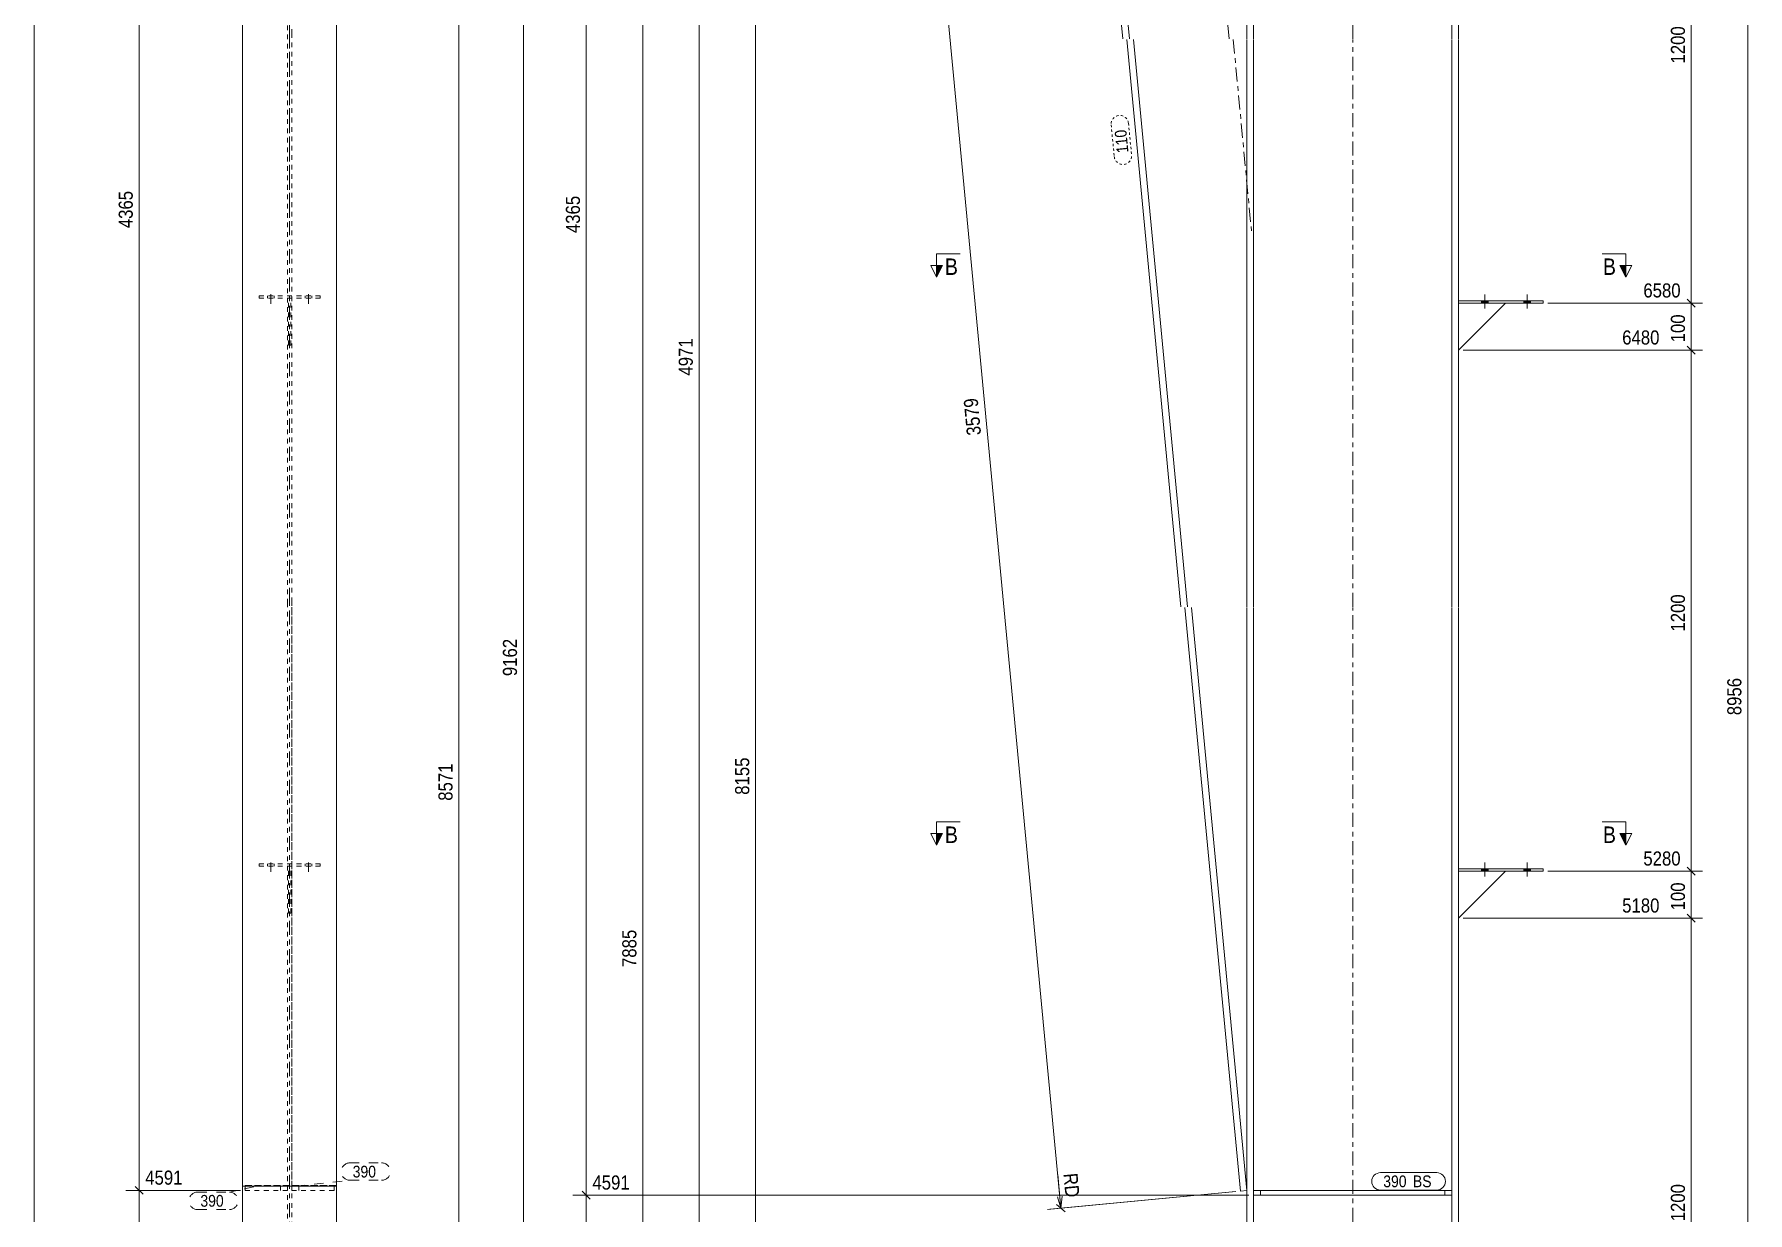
# Model space of a CAD drawing. Header units: millimetres. Extents: x 2 to 579, y 1 to 825.
# Drawn here: x 5 to 369.4, y 275.8 to 526.4 of the extents above; entities that cross this region are included whole.
import ezdxf

# ---------------------------------------------------------------- set-up
doc = ezdxf.new("R2010")
doc.units = ezdxf.units.MM
for name, pattern in [('XKITLINE00', [0]), ('XKITLINE01', [4, 1, -1, 1, -1]), ('XKITLINE02', [4, 2, -2]), ('XKITLINE03', [6, 3, -1, 1, -1]), ('XKITLINE04', [3, 0.5, -0.5, 0.5, -0.5, 0.5, -0.5])]:
    doc.linetypes.add(name, pattern=pattern)
for name, color, linetype, lineweight in [('Bolt', 3, 'Continuous', 0), ('Dimensions', 7, 'Continuous', 0), ('DrawingSheet', 5, 'Continuous', 0), ('Part', 2, 'Continuous', 0), ('PartMark', 7, 'Continuous', 0), ('Section', 6, 'Continuous', 0)]:
    doc.layers.add(name, color=color, linetype=linetype, lineweight=lineweight)
doc.styles.add('ARIAL', font='ARIAL.TTF')

# ---------------------------------------------------------------- blocks, each defined once
blk = doc.blocks.new('*A8')
at = {"layer": 'Bolt'}
for points in [[(285.4, 637.64), (284.92, 637.74), (284.52, 638.01), (284.25, 638.41), (284.15, 638.89), (284.15, 642.39), (284.25, 642.87), (284.52, 643.28), (284.92, 643.55), (285.4, 643.64), (285.88, 643.55), (286.28, 643.28), (286.55, 642.87), (286.65, 642.39), (286.65, 638.89), (286.55, 638.41), (286.28, 638.01), (285.88, 637.74)], [(285.4, 94.66), (284.92, 94.75), (284.52, 95.02), (284.25, 95.43), (284.15, 95.91), (284.15, 99.41), (284.25, 99.89), (284.52, 100.29), (284.92, 100.56), (285.4, 100.66), (285.88, 100.56), (286.28, 100.29), (286.55, 99.89), (286.65, 99.41), (286.65, 95.91), (286.55, 95.43), (286.28, 95.02), (285.88, 94.75)]]:
    blk.add_hatch(color=3, dxfattribs=at).paths.add_polyline_path(points, flags=17)
at = {"layer": 'Bolt', "color": 3, "linetype": 'XKITLINE00', "lineweight": 0}
for p, q in [((285.4, 643.14), (285.4, 638.14)), ((282.9, 640.64), (287.9, 640.64)), ((285.4, 100.16), (285.4, 95.16)), ((282.9, 97.66), (287.9, 97.66))]:
    blk.add_line(p, q, dxfattribs=at)
blk = doc.blocks.new('*A11')
at = {"layer": 'Bolt'}
for points in [[(314.2, 348.96), (314.2, 348.46), (312.8, 348.46), (312.8, 348.96)], [(314.2, 348.96), (314.2, 348.46), (312.8, 348.46), (312.8, 348.96)], [(323.2, 348.96), (323.2, 348.46), (321.8, 348.46), (321.8, 348.96)], [(323.2, 348.96), (323.2, 348.46), (321.8, 348.46), (321.8, 348.96)]]:
    blk.add_hatch(color=3, dxfattribs=at).paths.add_polyline_path(points, flags=17)
at = {"layer": 'Bolt', "color": 3, "linetype": 'XKITLINE00', "lineweight": 0}
for p, q in [((313.5, 347.3), (313.5, 350.3)), ((313.5, 347.3), (313.5, 350.3)), ((322.5, 347.3), (322.5, 350.3)), ((322.5, 347.3), (322.5, 350.3)), ((312.8, 348.46), (312.8, 348.96)), ((312.8, 348.46), (312.8, 348.96)), ((314.2, 348.46), (314.2, 348.96)), ((314.2, 348.46), (314.2, 348.96)), ((321.8, 348.46), (321.8, 348.96)), ((321.8, 348.46), (321.8, 348.96)), ((323.2, 348.46), (323.2, 348.96)), ((323.2, 348.46), (323.2, 348.96))]:
    blk.add_line(p, q, dxfattribs=at)
blk = doc.blocks.new('*A15')
at = {"layer": 'Bolt'}
for points in [[(314.2, 469.74), (314.2, 469.24), (312.8, 469.24), (312.8, 469.74)], [(314.2, 469.74), (314.2, 469.24), (312.8, 469.24), (312.8, 469.74)], [(323.2, 469.74), (323.2, 469.24), (321.8, 469.24), (321.8, 469.74)], [(323.2, 469.74), (323.2, 469.24), (321.8, 469.24), (321.8, 469.74)]]:
    blk.add_hatch(color=3, dxfattribs=at).paths.add_polyline_path(points, flags=17)
at = {"layer": 'Bolt', "color": 3, "linetype": 'XKITLINE00', "lineweight": 0}
for p, q in [((313.5, 468.08), (313.5, 471.08)), ((313.5, 468.08), (313.5, 471.08)), ((322.5, 468.08), (322.5, 471.08)), ((322.5, 468.08), (322.5, 471.08)), ((312.8, 469.24), (312.8, 469.74)), ((312.8, 469.24), (312.8, 469.74)), ((314.2, 469.24), (314.2, 469.74)), ((314.2, 469.24), (314.2, 469.74)), ((321.8, 469.24), (321.8, 469.74)), ((321.8, 469.24), (321.8, 469.74)), ((323.2, 469.24), (323.2, 469.74)), ((323.2, 469.24), (323.2, 469.74))]:
    blk.add_line(p, q, dxfattribs=at)
blk = doc.blocks.new('*A22')
at = {"layer": 'Part', "color": 2, "linetype": 'XKITLINE00', "lineweight": 0}
for p, q in [((307.9, 525.42), (307.9, 697.6)), ((262.9, 662.12), (262.9, 525.42)), ((264.3, 659.14), (264.3, 525.42)), ((306.5, 659.14), (306.5, 525.42)), ((262.9, 525.32), (262.9, 404.64)), ((264.3, 525.32), (264.3, 404.64)), ((306.5, 525.32), (306.5, 404.64)), ((307.9, 404.64), (307.9, 525.32)), ((262.9, 404.54), (262.9, 153.86)), ((264.3, 404.54), (264.3, 153.86)), ((306.5, 404.54), (306.5, 153.86)), ((307.9, 153.86), (307.9, 404.54))]:
    blk.add_line(p, q, dxfattribs=at)
at = {"layer": 'Part', "color": 7, "linetype": 'XKITLINE03', "lineweight": 0}
for p, q in [((285.4, 525.42), (285.4, 689.86)), ((285.4, 404.64), (285.4, 525.32)), ((285.4, 153.86), (285.4, 404.54))]:
    blk.add_line(p, q, dxfattribs=at)
blk = doc.blocks.new('*A26')
at = {"layer": 'Part', "color": 7, "linetype": 'XKITLINE01', "lineweight": 0}
for p, q in [((226.25, 633.23), (261.74, 661.21)), ((227.56, 634.26), (261.73, 661.22)), ((261.74, 661.21), (261.73, 661.22)), ((261.73, 661.22), (261.75, 661.21)), ((262.9, 525.42), (262.9, 660.65)), ((262.9, 404.64), (262.9, 525.32)), ((262.9, 280.56), (262.9, 404.54))]:
    blk.add_line(p, q, dxfattribs=at)
at = {"layer": 'Part', "color": 7, "linetype": 'XKITLINE03', "lineweight": 0}
for p, q in [((246.33, 659.76), (259.09, 525.42)), ((259.98, 525.32), (263.85, 484.58))]:
    blk.add_line(p, q, dxfattribs=at)
at = {"layer": 'Part', "color": 2, "linetype": 'XKITLINE00', "lineweight": 0}
for p, q in [((262.9, 660.65), (261.74, 661.21)), ((261.75, 661.21), (262.9, 660.65)), ((227.56, 634.26), (237.9, 525.42)), ((236.49, 525.42), (226.25, 633.23)), ((248.84, 404.64), (237.38, 525.32)), ((238.78, 525.32), (250.24, 404.64)), ((261.51, 280.43), (249.72, 404.54)), ((251.13, 404.54), (262.9, 280.56)), ((262.9, 280.56), (261.51, 280.43))]:
    blk.add_line(p, q, dxfattribs=at)
blk = doc.blocks.new('*A27')
at = {"layer": 'Part', "color": 2, "linetype": 'XKITLINE00', "lineweight": 0}
for p, q in [((306.5, 280.56), (264.3, 280.56)), ((264.3, 279.56), (306.5, 279.56))]:
    blk.add_line(p, q, dxfattribs=at)
at = {"layer": 'Part', "color": 7, "linetype": 'XKITLINE01', "lineweight": 0}
for p, q in [((264.3, 280.56), (264.3, 279.56)), ((265.8, 279.56), (265.8, 280.56)), ((305, 279.56), (305, 280.56)), ((306.5, 280.56), (306.5, 279.56))]:
    blk.add_line(p, q, dxfattribs=at)
blk = doc.blocks.new('*A28')
at = {"layer": 'Part', "color": 7, "linetype": 'XKITLINE01', "lineweight": 0}
for p, q in [((306.5, 280.56), (264.3, 280.56)), ((264.3, 280.56), (264.3, 279.56)), ((306.5, 279.56), (264.3, 279.56)), ((265.8, 279.56), (265.8, 280.56)), ((305, 279.56), (305, 280.56)), ((306.5, 279.56), (306.5, 280.56))]:
    blk.add_line(p, q, dxfattribs=at)
blk = doc.blocks.new('*A29')
at = {"layer": 'Part', "color": 2, "linetype": 'XKITLINE00', "lineweight": 0}
for p, q in [((307.9, 348.96), (325.9, 348.96)), ((325.9, 348.46), (307.9, 348.46)), ((325.9, 348.96), (325.9, 348.46))]:
    blk.add_line(p, q, dxfattribs=at)
at = {"layer": 'Part', "color": 7, "linetype": 'XKITLINE01', "lineweight": 0}
blk.add_line((307.9, 348.46), (307.9, 348.96), dxfattribs=at)
blk = doc.blocks.new('*A34')
at = {"layer": 'Part', "color": 2, "linetype": 'XKITLINE00', "lineweight": 0}
blk.add_line((307.9, 338.46), (317.9, 348.46), dxfattribs=at)
at = {"layer": 'Part', "color": 7, "linetype": 'XKITLINE01', "lineweight": 0}
for p, q in [((307.9, 348.46), (307.9, 338.46)), ((317.9, 348.46), (307.9, 348.46))]:
    blk.add_line(p, q, dxfattribs=at)
blk = doc.blocks.new('*A35')
at = {"layer": 'Part', "color": 2, "linetype": 'XKITLINE00', "lineweight": 0}
for p, q in [((307.9, 469.74), (325.9, 469.74)), ((325.9, 469.24), (307.9, 469.24)), ((325.9, 469.74), (325.9, 469.24))]:
    blk.add_line(p, q, dxfattribs=at)
at = {"layer": 'Part', "color": 7, "linetype": 'XKITLINE01', "lineweight": 0}
blk.add_line((307.9, 469.24), (307.9, 469.74), dxfattribs=at)
blk = doc.blocks.new('*A36')
at = {"layer": 'Part', "color": 2, "linetype": 'XKITLINE00', "lineweight": 0}
blk.add_line((307.9, 459.24), (317.9, 469.24), dxfattribs=at)
at = {"layer": 'Part', "color": 7, "linetype": 'XKITLINE01', "lineweight": 0}
for p, q in [((307.9, 469.24), (307.9, 459.24)), ((317.9, 469.24), (307.9, 469.24))]:
    blk.add_line(p, q, dxfattribs=at)
blk = doc.blocks.new('*A45')
at = {"layer": 'Bolt', "color": 3, "linetype": 'XKITLINE02', "lineweight": 0}
for p, q in [((61.3, 641.68), (57.3, 641.68)), ((59.75, 644.68), (58.85, 644.68)), ((59.75, 638.68), (58.85, 638.68)), ((61.3, 98.7), (57.3, 98.7)), ((59.75, 101.7), (58.85, 101.7)), ((59.75, 95.7), (58.85, 95.7))]:
    blk.add_line(p, q, dxfattribs=at)
blk = doc.blocks.new('*A48')
at = {"layer": 'Bolt', "color": 3, "linetype": 'XKITLINE02', "lineweight": 0}
for p, q in [((54.6, 349.5), (54.6, 350)), ((54.6, 349.5), (54.6, 350)), ((55.3, 348.34), (55.3, 351.34)), ((55.3, 348.34), (55.3, 351.34)), ((56, 349.5), (56, 350)), ((56, 349.5), (56, 350)), ((62.6, 349.5), (62.6, 350)), ((62.6, 349.5), (62.6, 350)), ((63.3, 348.34), (63.3, 351.34)), ((63.3, 348.34), (63.3, 351.34)), ((64, 349.5), (64, 350)), ((64, 349.5), (64, 350))]:
    blk.add_line(p, q, dxfattribs=at)
blk = doc.blocks.new('*A52')
at = {"layer": 'Bolt', "color": 3, "linetype": 'XKITLINE02', "lineweight": 0}
for p, q in [((54.6, 470.28), (54.6, 470.78)), ((54.6, 470.28), (54.6, 470.78)), ((55.3, 469.12), (55.3, 472.12)), ((55.3, 469.12), (55.3, 472.12)), ((56, 470.28), (56, 470.78)), ((56, 470.28), (56, 470.78)), ((62.6, 470.28), (62.6, 470.78)), ((62.6, 470.28), (62.6, 470.78)), ((63.3, 469.12), (63.3, 472.12)), ((63.3, 469.12), (63.3, 472.12)), ((64, 470.28), (64, 470.78)), ((64, 470.28), (64, 470.78))]:
    blk.add_line(p, q, dxfattribs=at)
blk = doc.blocks.new('*A59')
at = {"layer": 'Part', "color": 7, "linetype": 'XKITLINE01', "lineweight": 0}
for p, q in [((49.3, 526.36), (49.3, 405.68)), ((58.85, 526.36), (58.85, 405.68)), ((59.75, 405.68), (59.75, 526.36)), ((69.3, 405.68), (69.3, 526.36)), ((49.3, 405.58), (49.3, 281.47)), ((58.85, 405.58), (58.85, 154.9)), ((59.75, 154.9), (59.75, 405.58)), ((69.3, 281.47), (69.3, 405.58))]:
    blk.add_line(p, q, dxfattribs=at)
at = {"layer": 'Part', "color": 7, "linetype": 'XKITLINE03', "lineweight": 0}
for p, q in [((59.3, 405.68), (59.3, 526.36)), ((59.3, 154.9), (59.3, 405.58))]:
    blk.add_line(p, q, dxfattribs=at)
at = {"layer": 'Part', "color": 2, "linetype": 'XKITLINE00', "lineweight": 0}
for p, q in [((49.3, 154.9), (49.3, 281.47)), ((69.3, 281.47), (69.3, 154.9))]:
    blk.add_line(p, q, dxfattribs=at)
blk = doc.blocks.new('*A63')
at = {"layer": 'Part', "color": 7, "linetype": 'XKITLINE01', "lineweight": 0}
for p, q in [((59.75, 662.24), (58.85, 662.26)), ((58.85, 662.26), (58.85, 526.46)), ((58.85, 661.69), (59.75, 661.69)), ((59.75, 526.46), (59.75, 662.24)), ((58.85, 635.3), (49.3, 635.3)), ((49.3, 635.3), (49.3, 623.99)), ((49.3, 634.27), (69.3, 634.27)), ((69.3, 635.3), (59.75, 635.3)), ((69.3, 623.99), (69.3, 635.3)), ((58.85, 526.36), (58.85, 405.68)), ((59.75, 405.68), (59.75, 526.36)), ((58.85, 405.58), (58.85, 281.6)), ((59.75, 281.6), (59.75, 405.58)), ((69.3, 281.6), (49.3, 281.6))]:
    blk.add_line(p, q, dxfattribs=at)
at = {"layer": 'Part', "color": 7, "linetype": 'XKITLINE03', "lineweight": 0}
for p, q in [((59.3, 660.8), (59.3, 526.46)), ((59.3, 526.36), (59.3, 485.62))]:
    blk.add_line(p, q, dxfattribs=at)
at = {"layer": 'Part', "color": 2, "linetype": 'XKITLINE00', "lineweight": 0}
for p, q in [((49.3, 526.46), (49.3, 623.99)), ((69.3, 526.46), (69.3, 623.99)), ((49.3, 405.68), (49.3, 526.36)), ((69.3, 405.68), (69.3, 526.36)), ((49.3, 281.47), (49.3, 405.58)), ((69.3, 281.47), (69.3, 405.58)), ((69.3, 281.47), (49.3, 281.47))]:
    blk.add_line(p, q, dxfattribs=at)
blk = doc.blocks.new('*A64')
at = {"layer": 'Part', "color": 7, "linetype": 'XKITLINE01', "lineweight": 0}
for p, q in [((68.75, 281.6), (59.75, 281.6)), ((59.75, 281.6), (59.75, 280.6)), ((59.75, 280.6), (68.75, 280.6)), ((61.25, 281.6), (61.25, 280.6)), ((68.75, 280.6), (68.75, 281.6))]:
    blk.add_line(p, q, dxfattribs=at)
blk = doc.blocks.new('*A65')
at = {"layer": 'Part', "color": 7, "linetype": 'XKITLINE01', "lineweight": 0}
for p, q in [((58.85, 281.6), (49.85, 281.6)), ((49.85, 281.6), (49.85, 280.6)), ((49.85, 280.6), (58.85, 280.6)), ((57.35, 281.6), (57.35, 280.6)), ((58.85, 280.6), (58.85, 281.6))]:
    blk.add_line(p, q, dxfattribs=at)
blk = doc.blocks.new('*A66')
at = {"layer": 'Part', "color": 7, "linetype": 'XKITLINE01', "lineweight": 0}
for p, q in [((52.8, 350), (52.8, 349.5)), ((52.8, 350), (65.8, 350)), ((65.8, 350), (65.8, 349.5)), ((52.8, 349.5), (65.8, 349.5))]:
    blk.add_line(p, q, dxfattribs=at)
blk = doc.blocks.new('*A71')
at = {"layer": 'Part', "color": 7, "linetype": 'XKITLINE01', "lineweight": 0}
for p, q in [((59.55, 349.5), (59.05, 349.5)), ((59.05, 339.5), (59.05, 349.5)), ((59.55, 349.5), (59.05, 349.5)), ((59.55, 339.5), (59.55, 349.5)), ((59.55, 339.5), (59.05, 339.5))]:
    blk.add_line(p, q, dxfattribs=at)
blk = doc.blocks.new('*A72')
at = {"layer": 'Part', "color": 7, "linetype": 'XKITLINE01', "lineweight": 0}
for p, q in [((52.8, 470.78), (52.8, 470.28)), ((52.8, 470.78), (65.8, 470.78)), ((52.8, 470.28), (65.8, 470.28)), ((65.8, 470.78), (65.8, 470.28))]:
    blk.add_line(p, q, dxfattribs=at)
blk = doc.blocks.new('*A73')
at = {"layer": 'Part', "color": 7, "linetype": 'XKITLINE01', "lineweight": 0}
for p, q in [((59.55, 470.28), (59.05, 470.28)), ((59.05, 460.28), (59.05, 470.28)), ((59.55, 470.28), (59.05, 470.28)), ((59.55, 460.28), (59.55, 470.28)), ((59.55, 460.28), (59.05, 460.28))]:
    blk.add_line(p, q, dxfattribs=at)
blk = doc.blocks.new('*A120')
at = {"layer": 'DrawingSheet', "color": 5, "linetype": 'XKITLINE00', "lineweight": 0}
blk.add_line((5, 825), (5, 5), dxfattribs=at)
blk = doc.blocks.new('*A132')
at = {"layer": 'Dimensions', "color": 7, "linetype": 'XKITLINE00', "lineweight": 0}
blk.add_line((109.01, 72.53), (109.01, 716.23), dxfattribs=at)
at = {"layer": 'Dimensions', "color": 3, "style": 'ARIAL', "width": 0.85}
blk.add_text('9162', height=3, rotation=90.0002, dxfattribs=at).set_placement((107.66, 389.93))
blk = doc.blocks.new('*A142')
at = {"layer": 'PartMark', "color": 7, "linetype": 'XKITLINE00', "lineweight": 0}
for p, q in [((291.29, 284.36), (303.25, 284.36)), ((291.29, 280.66), (303.25, 280.66))]:
    blk.add_line(p, q, dxfattribs=at)
for centre, start, end in [((291.29, 282.51), 90, 270), ((303.25, 282.51), 270, 90)]:
    blk.add_arc(centre, 1.85, start, end, dxfattribs=at)
at = {"layer": 'PartMark', "color": 3, "style": 'ARIAL', "width": 0.85}
for s, p in [('390', (291.89, 281.26)), ('BS', (298.2, 281.26))]:
    blk.add_text(s, height=2.5, dxfattribs=at).set_placement(p)
blk = doc.blocks.new('*A146')
at = {"layer": 'Section'}
for points in [[(198.16, 356.46), (196.91, 353.96), (196.91, 356.46)], [(343.47, 356.46), (343.47, 353.96), (342.22, 356.46)]]:
    blk.add_hatch(color=3, dxfattribs=at).paths.add_polyline_path(points, flags=17)
at = {"layer": 'Section', "color": 1, "linetype": 'XKITLINE00', "lineweight": 0}
for p, q in [((196.91, 358.96), (201.91, 358.96)), ((196.91, 358.96), (196.91, 353.96)), ((343.47, 358.96), (338.47, 358.96)), ((343.47, 358.96), (343.47, 353.96))]:
    blk.add_line(p, q, dxfattribs=at)
at = {"layer": 'Section', "color": 3, "linetype": 'XKITLINE00', "lineweight": 0}
for p, q in [((196.91, 353.96), (195.66, 356.46)), ((198.16, 356.46), (195.66, 356.46)), ((196.91, 353.96), (198.16, 356.46)), ((342.22, 356.46), (344.72, 356.46)), ((343.47, 353.96), (342.22, 356.46)), ((344.72, 356.46), (343.47, 353.96))]:
    blk.add_line(p, q, dxfattribs=at)
at = {"layer": 'Section', "color": 7, "style": 'ARIAL', "width": 0.85}
for p in [(198.66, 354.46), (338.6, 354.46)]:
    blk.add_text('B', height=3.5, dxfattribs=at).set_placement(p)
blk = doc.blocks.new('*A149')
at = {"layer": 'Section'}
for points in [[(198.16, 477.24), (196.91, 474.74), (196.91, 477.24)], [(343.47, 477.24), (343.47, 474.74), (342.22, 477.24)]]:
    blk.add_hatch(color=3, dxfattribs=at).paths.add_polyline_path(points, flags=17)
at = {"layer": 'Section', "color": 1, "linetype": 'XKITLINE00', "lineweight": 0}
for p, q in [((196.91, 479.74), (201.91, 479.74)), ((196.91, 479.74), (196.91, 474.74)), ((343.47, 479.74), (338.47, 479.74)), ((343.47, 479.74), (343.47, 474.74))]:
    blk.add_line(p, q, dxfattribs=at)
at = {"layer": 'Section', "color": 3, "linetype": 'XKITLINE00', "lineweight": 0}
for p, q in [((196.91, 474.74), (195.66, 477.24)), ((198.16, 477.24), (195.66, 477.24)), ((196.91, 474.74), (198.16, 477.24)), ((342.22, 477.24), (344.72, 477.24)), ((343.47, 474.74), (342.22, 477.24)), ((344.72, 477.24), (343.47, 474.74))]:
    blk.add_line(p, q, dxfattribs=at)
at = {"layer": 'Section', "color": 7, "style": 'ARIAL', "width": 0.85}
for p in [(198.66, 475.24), (338.6, 475.24)]:
    blk.add_text('B', height=3.5, dxfattribs=at).set_placement(p)
blk = doc.blocks.new('*A157')
at = {"layer": 'Dimensions', "color": 7, "linetype": 'XKITLINE00', "lineweight": 0}
blk.add_line((369.4, 74.53), (369.4, 697.6), dxfattribs=at)
at = {"layer": 'Dimensions', "color": 3, "style": 'ARIAL', "width": 0.85}
blk.add_text('8956', height=3, rotation=90.0002, dxfattribs=at).set_placement((368.05, 381.62))
blk = doc.blocks.new('*A158')
at = {"layer": 'Dimensions', "color": 7, "linetype": 'XKITLINE00', "lineweight": 0}
for p, q in [((263.3, 279.56), (119.55, 279.56)), ((121.55, 280.41), (123.25, 278.71)), ((122.4, 74.53), (122.4, 279.56)), ((261.9, 74.53), (119.55, 74.53)), ((121.55, 75.38), (123.25, 73.69))]:
    blk.add_line(p, q, dxfattribs=at)
at = {"layer": 'Dimensions', "color": 3}
for p in [(122.4, 279.56), (122.4, 74.53)]:
    blk.add_point(p, dxfattribs=at)
at = {"layer": 'Dimensions', "color": 3, "style": 'ARIAL', "width": 0.85}
blk.add_text('4591', height=3, dxfattribs=at).set_placement((123.7, 280.76))
blk.add_text('4591', height=3, rotation=90.0002, dxfattribs=at).set_placement((121.05, 172.6))
blk = doc.blocks.new('*A159')
at = {"layer": 'Dimensions', "color": 7, "linetype": 'XKITLINE00', "lineweight": 0}
for p, q in [((306.9, 697.6), (119.55, 697.6)), ((121.55, 698.45), (123.25, 696.75)), ((122.4, 279.56), (122.4, 697.6)), ((263.3, 279.56), (119.55, 279.56)), ((121.55, 280.41), (123.25, 278.71))]:
    blk.add_line(p, q, dxfattribs=at)
at = {"layer": 'Dimensions', "color": 3}
for p in [(122.4, 697.6), (122.4, 279.56)]:
    blk.add_point(p, dxfattribs=at)
at = {"layer": 'Dimensions', "color": 3, "style": 'ARIAL', "width": 0.85}
blk.add_text('8956', height=3, dxfattribs=at).set_placement((123.7, 698.8))
blk.add_text('4365', height=3, rotation=90.0002, dxfattribs=at).set_placement((121.05, 484.13))
blk = doc.blocks.new('*A160')
at = {"layer": 'Dimensions', "color": 7, "linetype": 'XKITLINE00', "lineweight": 0}
for p, q in [((230.7, 590.52), (131.55, 590.52)), ((133.55, 591.37), (135.25, 589.67)), ((134.4, 74.53), (134.4, 590.52)), ((261.9, 74.53), (131.55, 74.53)), ((133.55, 75.38), (135.25, 73.69))]:
    blk.add_line(p, q, dxfattribs=at)
at = {"layer": 'Dimensions', "color": 3}
for p in [(134.4, 590.52), (134.4, 74.53)]:
    blk.add_point(p, dxfattribs=at)
at = {"layer": 'Dimensions', "color": 3, "style": 'ARIAL', "width": 0.85}
blk.add_text('7885', height=3, dxfattribs=at).set_placement((135.7, 591.72))
blk.add_text('7885', height=3, rotation=90.0002, dxfattribs=at).set_placement((133.05, 328.08))
blk = doc.blocks.new('*A163')
at = {"layer": 'Dimensions', "color": 7, "linetype": 'XKITLINE00', "lineweight": 0}
for p, q in [((306.9, 697.6), (143.55, 697.6)), ((145.55, 698.45), (147.25, 696.75)), ((146.4, 218.96), (146.4, 697.6)), ((263.3, 218.96), (143.55, 218.96)), ((145.55, 219.81), (147.25, 218.11))]:
    blk.add_line(p, q, dxfattribs=at)
at = {"layer": 'Dimensions', "color": 3}
for p in [(146.4, 697.6), (146.4, 218.96)]:
    blk.add_point(p, dxfattribs=at)
at = {"layer": 'Dimensions', "color": 3, "style": 'ARIAL', "width": 0.85}
blk.add_text('8956', height=3, dxfattribs=at).set_placement((147.7, 698.8))
blk.add_text('4971', height=3, rotation=90.0002, dxfattribs=at).set_placement((145.05, 453.83))
blk = doc.blocks.new('*A165')
at = {"layer": 'Dimensions', "color": 7, "linetype": 'XKITLINE00', "lineweight": 0}
for p, q in [((157.55, 641.49), (159.25, 639.79)), ((284.4, 640.64), (155.55, 640.64)), ((158.4, 97.66), (158.4, 640.64)), ((157.55, 98.51), (159.25, 96.81)), ((284.4, 97.66), (155.55, 97.66))]:
    blk.add_line(p, q, dxfattribs=at)
at = {"layer": 'Dimensions', "color": 3}
for p in [(158.4, 640.64), (158.4, 97.66)]:
    blk.add_point(p, dxfattribs=at)
at = {"layer": 'Dimensions', "color": 3, "style": 'ARIAL', "width": 0.85}
blk.add_text('8386', height=3, dxfattribs=at).set_placement((159.7, 641.84))
blk.add_text('8155', height=3, rotation=90.0002, dxfattribs=at).set_placement((157.05, 364.7))
blk = doc.blocks.new('*A169')
at = {"layer": 'Dimensions', "color": 7, "linetype": 'XKITLINE00', "lineweight": 0}
for p, q in [((356.55, 339.31), (358.25, 337.61)), ((308.9, 338.46), (359.8, 338.46)), ((357.4, 218.46), (357.4, 338.46)), ((356.55, 219.31), (358.25, 217.61)), ((326.9, 218.46), (359.8, 218.46))]:
    blk.add_line(p, q, dxfattribs=at)
at = {"layer": 'Dimensions', "color": 3}
for p in [(357.4, 338.46), (357.4, 218.46)]:
    blk.add_point(p, dxfattribs=at)
at = {"layer": 'Dimensions', "color": 3, "style": 'ARIAL', "width": 0.85}
blk.add_text('5180', height=3, dxfattribs=at).set_placement((342.7, 339.66))
blk.add_text('1200', height=3, rotation=90.0002, dxfattribs=at).set_placement((356.05, 274.01))
blk = doc.blocks.new('*A170')
at = {"layer": 'Dimensions', "color": 7, "linetype": 'XKITLINE00', "lineweight": 0}
for p, q in [((326.9, 348.46), (359.8, 348.46)), ((356.55, 349.31), (358.25, 347.61)), ((357.4, 338.46), (357.4, 348.46)), ((356.55, 339.31), (358.25, 337.61)), ((308.9, 338.46), (359.8, 338.46))]:
    blk.add_line(p, q, dxfattribs=at)
at = {"layer": 'Dimensions', "color": 3}
for p in [(357.4, 348.46), (357.4, 338.46)]:
    blk.add_point(p, dxfattribs=at)
at = {"layer": 'Dimensions', "color": 3, "style": 'ARIAL', "width": 0.85}
blk.add_text('5280', height=3, dxfattribs=at).set_placement((347.2, 349.66))
blk.add_text('100', height=3, rotation=90.0002, dxfattribs=at).set_placement((356.05, 340.12))
blk = doc.blocks.new('*A171')
at = {"layer": 'Dimensions', "color": 7, "linetype": 'XKITLINE00', "lineweight": 0}
for p, q in [((308.9, 459.24), (359.8, 459.24)), ((356.55, 460.09), (358.25, 458.39)), ((357.4, 348.46), (357.4, 459.24)), ((326.9, 348.46), (359.8, 348.46)), ((356.55, 349.31), (358.25, 347.61))]:
    blk.add_line(p, q, dxfattribs=at)
at = {"layer": 'Dimensions', "color": 3}
for p in [(357.4, 459.24), (357.4, 348.46)]:
    blk.add_point(p, dxfattribs=at)
at = {"layer": 'Dimensions', "color": 3, "style": 'ARIAL', "width": 0.85}
blk.add_text('6480', height=3, dxfattribs=at).set_placement((342.7, 460.44))
blk.add_text('1200', height=3, rotation=90.0002, dxfattribs=at).set_placement((356.05, 399.4))
blk = doc.blocks.new('*A172')
at = {"layer": 'Dimensions', "color": 7, "linetype": 'XKITLINE00', "lineweight": 0}
for p, q in [((356.55, 470.09), (358.25, 468.39)), ((326.9, 469.24), (359.8, 469.24)), ((357.4, 459.24), (357.4, 469.24)), ((308.9, 459.24), (359.8, 459.24)), ((356.55, 460.09), (358.25, 458.39))]:
    blk.add_line(p, q, dxfattribs=at)
at = {"layer": 'Dimensions', "color": 3}
for p in [(357.4, 469.24), (357.4, 459.24)]:
    blk.add_point(p, dxfattribs=at)
at = {"layer": 'Dimensions', "color": 3, "style": 'ARIAL', "width": 0.85}
blk.add_text('6580', height=3, dxfattribs=at).set_placement((347.2, 470.44))
blk.add_text('100', height=3, rotation=90.0002, dxfattribs=at).set_placement((356.05, 460.9))
blk = doc.blocks.new('*A173')
at = {"layer": 'Dimensions', "color": 7, "linetype": 'XKITLINE00', "lineweight": 0}
for p, q in [((308.9, 580.02), (359.8, 580.02)), ((356.55, 580.87), (358.25, 579.17)), ((357.4, 469.24), (357.4, 580.02)), ((356.55, 470.09), (358.25, 468.39)), ((326.9, 469.24), (359.8, 469.24))]:
    blk.add_line(p, q, dxfattribs=at)
at = {"layer": 'Dimensions', "color": 3}
for p in [(357.4, 580.02), (357.4, 469.24)]:
    blk.add_point(p, dxfattribs=at)
at = {"layer": 'Dimensions', "color": 3, "style": 'ARIAL', "width": 0.85}
blk.add_text('7780', height=3, dxfattribs=at).set_placement((342.7, 581.22))
blk.add_text('1200', height=3, rotation=90.0002, dxfattribs=at).set_placement((356.05, 520.18))
blk = doc.blocks.new('*A178')
at = {"layer": 'Dimensions', "color": 7, "linetype": 'XKITLINE00', "lineweight": 0}
for p, q in [((226.68, 618.21), (188.4, 614.57)), ((190.31, 615.6), (192.16, 614.08)), ((223.34, 276.81), (191.23, 614.84)), ((222.65, 283.99), (223.34, 276.81)), ((260.51, 280.34), (220.5, 276.54)), ((260.51, 280.34), (220.95, 276.58)), ((222.41, 277.57), (224.26, 276.04)), ((222.6, 279.25), (223.34, 276.81)), ((223.6, 279.34), (223.34, 276.81))]:
    blk.add_line(p, q, dxfattribs=at)
at = {"layer": 'Dimensions', "color": 3}
for p in [(191.23, 614.84), (223.34, 276.81)]:
    blk.add_point(p, dxfattribs=at)
at = {"layer": 'Dimensions', "color": 7}
blk.add_point((223.34, 276.81), dxfattribs=at)
at = {"layer": 'Dimensions', "color": 3, "style": 'ARIAL', "width": 0.85}
for s, rotation, p in [('3579', 5.4259, (192.42, 616.16)), ('3579', 95.4261, (206.36, 441.26)), ('RD', -84.5743, (223.85, 284.11))]:
    blk.add_text(s, height=3, rotation=rotation, dxfattribs=at).set_placement(p)
blk = doc.blocks.new('*A186')
at = {"layer": 'PartMark', "color": 7, "linetype": 'XKITLINE04', "lineweight": 0}
for p, q in [((234.02, 507.12), (234.69, 500.39)), ((237.7, 507.48), (238.37, 500.75))]:
    blk.add_line(p, q, dxfattribs=at)
for centre, start, end in [((235.86, 507.3), 5.7063, 185.7063), ((236.53, 500.57), 185.7063, 5.7063)]:
    blk.add_arc(centre, 1.85, start, end, dxfattribs=at)
at = {"layer": 'PartMark', "color": 3, "style": 'ARIAL', "width": 0.85}
blk.add_text('110', height=2.5, rotation=95.7069, dxfattribs=at).set_placement((237.72, 501.29))
blk = doc.blocks.new('*A190')
at = {"layer": 'Dimensions', "color": 7, "linetype": 'XKITLINE00', "lineweight": 0}
blk.add_line((95.3, 75.57), (95.3, 660.18), dxfattribs=at)
at = {"layer": 'Dimensions', "color": 3, "style": 'ARIAL', "width": 0.85}
blk.add_text('8571', height=3, rotation=90.0002, dxfattribs=at).set_placement((93.95, 363.43))
blk = doc.blocks.new('*A191')
at = {"layer": 'Dimensions', "color": 7, "linetype": 'XKITLINE00', "lineweight": 0}
for p, q in [((48.3, 698.64), (24.45, 698.64)), ((26.46, 699.48), (28.15, 697.79)), ((27.3, 280.6), (27.3, 698.64)), ((48.85, 280.6), (24.45, 280.6)), ((26.46, 281.45), (28.15, 279.75))]:
    blk.add_line(p, q, dxfattribs=at)
at = {"layer": 'Dimensions', "color": 3}
for p in [(27.3, 698.64), (27.3, 280.6)]:
    blk.add_point(p, dxfattribs=at)
at = {"layer": 'Dimensions', "color": 3, "style": 'ARIAL', "width": 0.85}
blk.add_text('8956', height=3, dxfattribs=at).set_placement((28.6, 699.84))
blk.add_text('4365', height=3, rotation=90.0002, dxfattribs=at).set_placement((25.95, 485.17))
blk = doc.blocks.new('*A194')
at = {"layer": 'PartMark', "color": 7, "linetype": 'XKITLINE02', "lineweight": 0}
for p, q in [((51.68, 281.37), (46.49, 280.22)), ((39.73, 280.22), (46.49, 280.22)), ((39.73, 276.52), (46.49, 276.52))]:
    blk.add_line(p, q, dxfattribs=at)
for centre, start, end in [((39.73, 278.37), 90, 270), ((46.49, 278.37), 270, 90)]:
    blk.add_arc(centre, 1.85, start, end, dxfattribs=at)
at = {"layer": 'PartMark', "color": 3, "style": 'ARIAL', "width": 0.85}
blk.add_text('390', height=2.5, dxfattribs=at).set_placement((40.33, 277.12))
blk = doc.blocks.new('*A195')
at = {"layer": 'PartMark', "color": 7, "linetype": 'XKITLINE02', "lineweight": 0}
for p, q in [((72.12, 286.43), (78.88, 286.43)), ((60.53, 281.48), (72.12, 282.73)), ((72.12, 282.73), (78.88, 282.73))]:
    blk.add_line(p, q, dxfattribs=at)
for centre, start, end in [((72.12, 284.58), 90, 270), ((78.88, 284.58), 270, 90)]:
    blk.add_arc(centre, 1.85, start, end, dxfattribs=at)
at = {"layer": 'PartMark', "color": 3, "style": 'ARIAL', "width": 0.85}
blk.add_text('390', height=2.5, dxfattribs=at).set_placement((72.72, 283.33))
blk = doc.blocks.new('*A206')
at = {"layer": 'Dimensions', "color": 7, "linetype": 'XKITLINE00', "lineweight": 0}
for p, q in [((48.85, 280.6), (24.45, 280.6)), ((26.46, 281.45), (28.15, 279.75)), ((27.3, 75.57), (27.3, 280.6)), ((27.3, 82.79), (27.3, 75.57)), ((26.8, 78.07), (27.3, 75.57)), ((27.8, 78.07), (27.3, 75.57)), ((48.3, 75.57), (22.8, 75.57)), ((48.3, 75.57), (24.45, 75.57)), ((26.46, 76.42), (28.15, 74.72))]:
    blk.add_line(p, q, dxfattribs=at)
at = {"layer": 'Dimensions', "color": 3}
for p in [(27.3, 280.6), (27.3, 75.57)]:
    blk.add_point(p, dxfattribs=at)
at = {"layer": 'Dimensions', "color": 7}
blk.add_point((27.3, 75.57), dxfattribs=at)
at = {"layer": 'Dimensions', "color": 3, "style": 'ARIAL', "width": 0.85}
blk.add_text('4591', height=3, dxfattribs=at).set_placement((28.6, 281.8))
for s, p in [('4591', (25.95, 173.64)), ('RD', (26.1, 77.02))]:
    blk.add_text(s, height=3, rotation=90.0002, dxfattribs=at).set_placement(p)

msp = doc.modelspace()

# ---------------------------------------------------------------- block references
at = {"lineweight": 0}
for name in ['*A120', '*A132', '*A191', '*A159', '*A163', '*A157', '*A190', '*A63', '*A26', '*A45', '*A165', '*A8', '*A178', '*A160', '*A173', '*A186', '*A149', '*A72', '*A52', '*A73', '*A172', '*A15', '*A35', '*A36', '*A171', '*A146', '*A66', '*A48', '*A170', '*A11', '*A71', '*A29', '*A34', '*A169', '*A206', '*A195', '*A142', '*A194', '*A65', '*A64', '*A158', '*A27', '*A28']:
    msp.add_blockref(name, (0, 0), dxfattribs=at)
at = {"layer": 'Part', "lineweight": 0}
for name in ['*A59', '*A22']:
    msp.add_blockref(name, (0, 0), dxfattribs=at)

doc.saveas('drawing.dxf')
